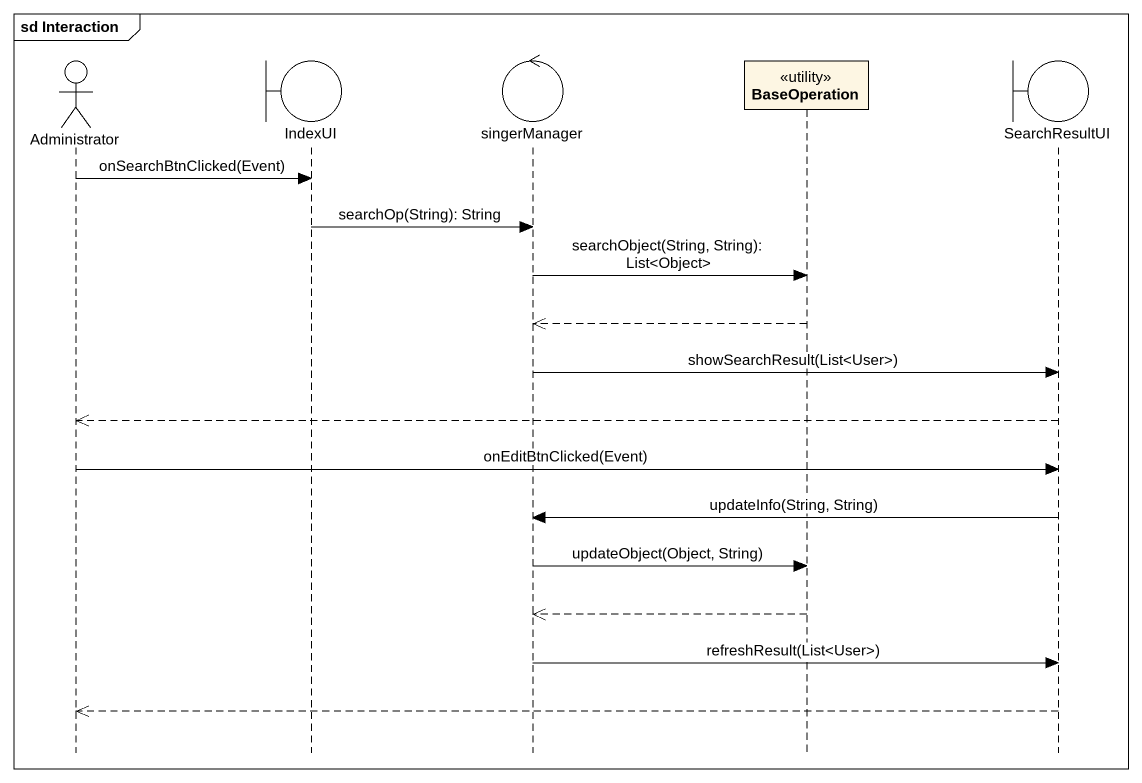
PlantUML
@startuml
mainframe sd Interaction
hide footbox
actor Administrator
boundary IndexUI
control singerManager
participant BaseOperation <<utility>>
boundary SearchResultUI

Administrator -> IndexUI : onSearchBtnClicked(Event)
IndexUI -> singerManager : searchOp(String): String
singerManager -> BaseOperation : searchObject(String, String): List<Object>
BaseOperation -->> singerManager
singerManager -> SearchResultUI : showSearchResult(List<User>)
SearchResultUI -->> Administrator
Administrator -> SearchResultUI : onEditBtnClicked(Event)
SearchResultUI -> singerManager : updateInfo(String, String)
singerManager -> BaseOperation : updateObject(Object, String)
BaseOperation -->> singerManager
singerManager -> SearchResultUI : refreshResult(List<User>)
SearchResultUI -->> Administrator
@enduml
